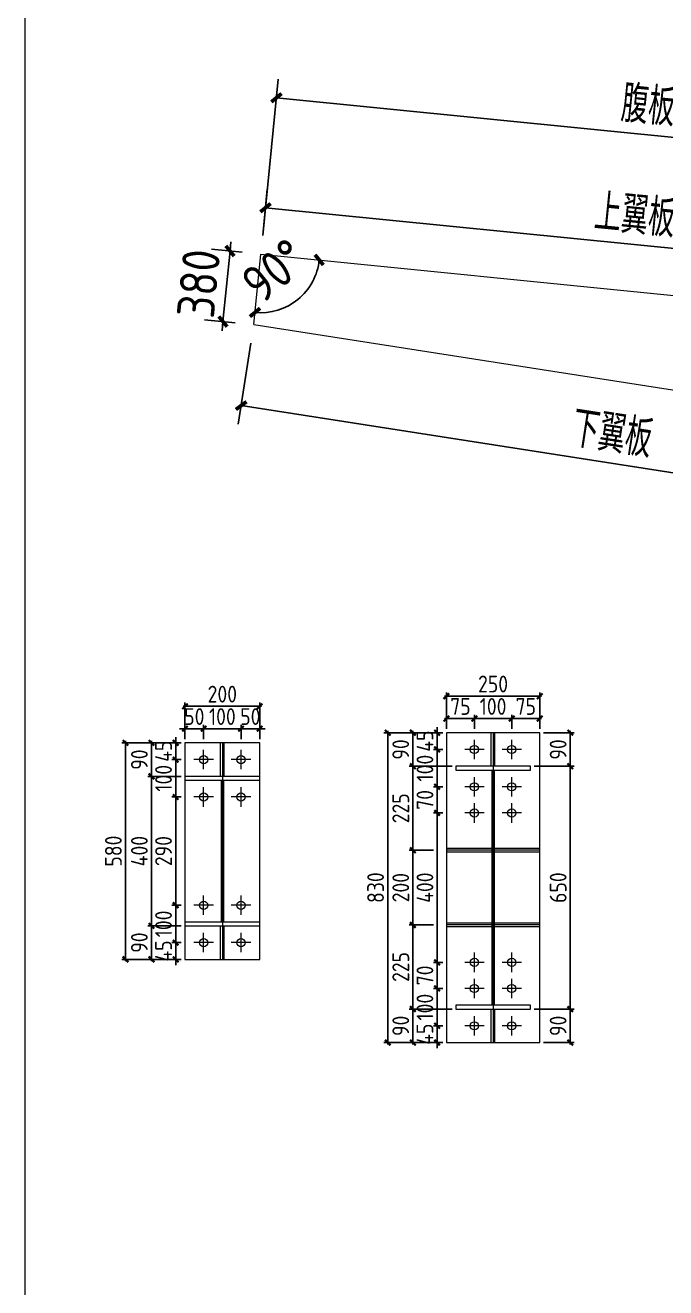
# Model space of a CAD drawing. Extents: x 485428 to 797698, y 56414 to 211814.
# Drawn here: x 704038 to 707468, y 144963 to 151724 of the extents above; entities that cross this region are included whole.
import ezdxf

# ---------------------------------------------------------------- set-up
doc = ezdxf.new("R2010")
doc.units = 0
doc.header["$LTSCALE"] = 1000
doc.header["$MEASUREMENT"] = 0
doc.styles.get("Standard").update_dxf_attribs({"font": 'gbenor.shx', "bigfont": 'gbcbig.shx'})
doc.dimstyles.get("Standard").update_dxf_attribs({"dimscale": 100, "dimtxt": 2, "dimasz": 0.4, "dimexe": 0.5, "dimexo": 1, "dimgap": 0.5, "dimtad": 1, "dimdec": 0, "dimzin": 0, "dimdsep": 46, "dimtxsty": 'Standard', "dimblk": 'ARCHTICK', "dimcen": 0.09, "dimadec": 0, "dimazin": 0, "dimtfac": 1, "dimtdec": 0, "dimtix": 1, "dimtmove": 2, "dimatfit": 3, "dimfxl": 1, "dimtolj": 1, "dimtzin": 0, "dimarcsym": 0})

# ---------------------------------------------------------------- blocks, each defined once
blk = doc.blocks.new('_ArchTick')
at = {"color": 0, "linetype": 'ByBlock', "const_width": 0.4}
blk.add_lwpolyline([(-0.5, -0.5), (0.5, 0.5)], dxfattribs=at)
blk = doc.blocks.new('*D1255')
at = {"color": 0, "lineweight": -2}
blk.add_arc((709849.6, 150043.9), 531.1, 174.28941, 264.28941, dxfattribs=at)
at = {"layer": 'Defpoints', "color": 0}
for p in [(705299.8, 150498.9), (709787, 150050.2), (709849.6, 150043.9), (709365.5, 149825.4), (709787, 149417.1)]:
    blk.add_point(p, dxfattribs=at)
at = {"color": 0, "lineweight": -2, "xscale": 50, "yscale": 50, "zscale": 50}
for p, rotation in [((709321.1, 150096.8), 84.28940686250212), ((709796.8, 149515.4), 354.2894068624996)]:
    blk.add_blockref('_ArchTick', p, dxfattribs=dict(at, rotation=rotation))
at = {"color": 0, "lineweight": 15, "insert": (709593.4, 149834.2), "char_height": 200, "attachment_point": 5, "rotation": 309.28941}
blk.add_mtext('\\A1;90°', dxfattribs=at)
blk = doc.blocks.new('*D1256')
at = {"color": 3, "lineweight": -2}
for p, q in [((705200.3, 150508.8), (705035.2, 150525.3)), ((705096.9, 150137.3), (705134.7, 150515.4)), ((705134.7, 150515.4), (705139.7, 150565.2)), ((705162.5, 150130.7), (704997.4, 150147.2)), ((705096.9, 150137.3), (705092, 150087.5))]:
    blk.add_line(p, q, dxfattribs=at)
at = {"layer": 'Defpoints', "color": 0}
for p in [(705134.7, 150515.4), (705299.8, 150498.9), (705262, 150120.8)]:
    blk.add_point(p, dxfattribs=at)
at = {"color": 3, "lineweight": -2, "xscale": 50, "yscale": 50, "zscale": 50}
for p, rotation in [((705134.7, 150515.4), 264.2894068624873), ((705096.9, 150137.3), 84.2894068624873)]:
    blk.add_blockref('_ArchTick', p, dxfattribs=dict(at, rotation=rotation))
at = {"color": 0, "lineweight": 15, "insert": (704966.6, 150341.3), "char_height": 200, "attachment_point": 5, "rotation": 84.28941}
blk.add_mtext('\\A1;380', dxfattribs=at)
blk = doc.blocks.new('*D1257')
at = {"color": 3, "lineweight": -2}
for p, q in [((705309.7, 150598.4), (705334.5, 150846.3)), ((705324.6, 150746.8), (709811.7, 150298.1)), ((709796.9, 150149.7), (709821.7, 150397.6))]:
    blk.add_line(p, q, dxfattribs=at)
at = {"layer": 'Defpoints', "color": 0}
for p in [(705299.8, 150498.9), (709811.7, 150298.1), (709787, 150050.2)]:
    blk.add_point(p, dxfattribs=at)
at = {"color": 3, "lineweight": -2, "xscale": 50, "yscale": 50, "zscale": 50}
for p, rotation in [((705324.6, 150746.8), 174.2894068625015), ((709811.7, 150298.1), 354.2894068625014)]:
    blk.add_blockref('_ArchTick', p, dxfattribs=dict(at, rotation=rotation))
at = {"color": 0, "lineweight": 15, "insert": (707583.7, 150678.3), "char_height": 200, "attachment_point": 5, "rotation": 354.28941}
blk.add_mtext('\\A1;上翼板 4510', dxfattribs=at)
blk = doc.blocks.new('*D1259')
at = {"color": 3, "lineweight": -2}
for p, q in [((705309.7, 150598.4), (705393.4, 151435.5)), ((705383.5, 151336), (709933.3, 150881)), ((709859.6, 150143.4), (709943.3, 150980.5))]:
    blk.add_line(p, q, dxfattribs=at)
at = {"layer": 'Defpoints', "color": 0}
for p in [(709933.3, 150881), (705299.8, 150498.9), (709849.6, 150043.9)]:
    blk.add_point(p, dxfattribs=at)
at = {"color": 3, "lineweight": -2, "xscale": 50, "yscale": 50, "zscale": 50}
for p, rotation in [((705383.5, 151336), 174.289406862498), ((709933.3, 150881), 354.289406862498)]:
    blk.add_blockref('_ArchTick', p, dxfattribs=dict(at, rotation=rotation))
at = {"color": 0, "lineweight": 15, "insert": (707674, 151264.4), "char_height": 200, "attachment_point": 5, "rotation": 354.28941}
blk.add_mtext('\\A1;腹板 4573', dxfattribs=at)
blk = doc.blocks.new('*D1260')
at = {"color": 3, "lineweight": -2}
for p, q in [((705246.6, 150022), (705179.2, 149588.6)), ((709719.6, 148983.8), (705194.6, 149687.5)), ((709771.6, 149318.3), (709704.2, 148885))]:
    blk.add_line(p, q, dxfattribs=at)
at = {"layer": 'Defpoints', "color": 0}
for p in [(705262, 150120.8), (705194.6, 149687.5), (709787, 149417.1)]:
    blk.add_point(p, dxfattribs=at)
at = {"color": 3, "lineweight": -2, "xscale": 50, "yscale": 50, "zscale": 50}
for p, rotation in [((705194.6, 149687.5), 171.1606204450694), ((709719.6, 148983.8), 351.1606204450694)]:
    blk.add_blockref('_ArchTick', p, dxfattribs=dict(at, rotation=rotation))
at = {"color": 0, "lineweight": 15, "insert": (707481.1, 149490.4), "char_height": 200, "attachment_point": 5, "rotation": 351.16062}
blk.add_mtext('\\A1;下翼板 4579', dxfattribs=at)
blk = doc.blocks.new('*D1267')
at = {"color": 3, "lineweight": -2}
for p, q in [((704893.6, 147956.9), (704863.6, 147956.9)), ((704893.6, 147901.4), (704893.6, 147976.9)), ((704893.6, 147956.9), (704993.6, 147956.9)), ((704993.6, 147901.4), (704993.6, 147976.9)), ((704993.6, 147956.9), (705023.6, 147956.9))]:
    blk.add_line(p, q, dxfattribs=at)
at = {"layer": 'Defpoints', "color": 0}
for p in [(704993.6, 147956.9), (704893.6, 147881.4), (704993.6, 147881.4)]:
    blk.add_point(p, dxfattribs=at)
at = {"color": 3, "lineweight": -2, "xscale": 30, "yscale": 30, "zscale": 30}
blk.add_blockref('_ArchTick', (704893.6, 147956.9), dxfattribs=at)
at = {"color": 3, "lineweight": -2, "xscale": 30, "yscale": 30, "zscale": 30, "rotation": 180}
blk.add_blockref('_ArchTick', (704993.6, 147956.9), dxfattribs=at)
at = {"color": 0, "lineweight": 15, "insert": (704943.6, 148021.9), "char_height": 90, "attachment_point": 5}
blk.add_mtext('\\A1;50', dxfattribs=at)
blk = doc.blocks.new('*D1262')
at = {"color": 3, "lineweight": -2}
for p, q in [((704983.6, 147956.9), (705203.6, 147956.9)), ((704993.6, 147901.4), (704993.6, 147976.9)), ((705193.6, 147901.4), (705193.6, 147976.9))]:
    blk.add_line(p, q, dxfattribs=at)
at = {"layer": 'Defpoints', "color": 0}
for p in [(705193.6, 147956.9), (704993.6, 147881.4), (705193.6, 147881.4)]:
    blk.add_point(p, dxfattribs=at)
at = {"color": 3, "lineweight": -2, "xscale": 30, "yscale": 30, "zscale": 30, "rotation": 180}
blk.add_blockref('_ArchTick', (704993.6, 147956.9), dxfattribs=at)
at = {"color": 3, "lineweight": -2, "xscale": 30, "yscale": 30, "zscale": 30}
blk.add_blockref('_ArchTick', (705193.6, 147956.9), dxfattribs=at)
at = {"color": 0, "lineweight": 15, "insert": (705093.6, 148021.9), "char_height": 90, "attachment_point": 5}
blk.add_mtext('\\A1;100', dxfattribs=at)
blk = doc.blocks.new('*D1268')
at = {"color": 3, "lineweight": -2}
for p, q in [((705193.6, 147956.9), (705163.6, 147956.9)), ((705193.6, 147901.4), (705193.6, 147976.9)), ((705193.6, 147956.9), (705293.6, 147956.9)), ((705293.6, 147901.4), (705293.6, 147976.9)), ((705293.6, 147956.9), (705323.6, 147956.9))]:
    blk.add_line(p, q, dxfattribs=at)
at = {"layer": 'Defpoints', "color": 0}
for p in [(705293.6, 147956.9), (705193.6, 147881.4), (705293.6, 147881.4)]:
    blk.add_point(p, dxfattribs=at)
at = {"color": 3, "lineweight": -2, "xscale": 30, "yscale": 30, "zscale": 30}
blk.add_blockref('_ArchTick', (705193.6, 147956.9), dxfattribs=at)
at = {"color": 3, "lineweight": -2, "xscale": 30, "yscale": 30, "zscale": 30, "rotation": 180}
blk.add_blockref('_ArchTick', (705293.6, 147956.9), dxfattribs=at)
at = {"color": 0, "lineweight": 15, "insert": (705243.6, 148021.9), "char_height": 90, "attachment_point": 5}
blk.add_mtext('\\A1;50', dxfattribs=at)
blk = doc.blocks.new('*D1263')
at = {"color": 3, "lineweight": -2}
for p, q in [((704873.6, 147881.4), (704823.7, 147881.4)), ((704843.7, 147881.4), (704843.7, 147911.4)), ((704843.7, 147881.4), (704843.7, 147791.4)), ((704873.6, 147791.4), (704823.7, 147791.4)), ((704843.7, 147791.4), (704843.7, 147761.4))]:
    blk.add_line(p, q, dxfattribs=at)
at = {"layer": 'Defpoints', "color": 0}
for p in [(704893.6, 147881.4), (704843.7, 147791.4), (704893.6, 147791.4)]:
    blk.add_point(p, dxfattribs=at)
at = {"color": 3, "lineweight": -2, "xscale": 30, "yscale": 30, "zscale": 30}
for p, rotation in [((704843.7, 147881.4), 270), ((704843.7, 147791.4), 90)]:
    blk.add_blockref('_ArchTick', p, dxfattribs=dict(at, rotation=rotation))
at = {"color": 0, "lineweight": 15, "insert": (704778.7, 147836.4), "char_height": 90, "attachment_point": 5, "rotation": 90}
blk.add_mtext('\\A1;45', dxfattribs=at)
blk = doc.blocks.new('*D1264')
at = {"color": 3, "lineweight": -2}
for p, q in [((704873.6, 147791.4), (704823.7, 147791.4)), ((704843.7, 147801.4), (704843.7, 147581.4)), ((704873.6, 147591.4), (704823.7, 147591.4))]:
    blk.add_line(p, q, dxfattribs=at)
at = {"layer": 'Defpoints', "color": 0}
for p in [(704893.6, 147791.4), (704843.7, 147591.4), (704893.6, 147591.4)]:
    blk.add_point(p, dxfattribs=at)
at = {"color": 3, "lineweight": -2, "xscale": 30, "yscale": 30, "zscale": 30}
for p, rotation in [((704843.7, 147791.4), 90), ((704843.7, 147591.4), 270)]:
    blk.add_blockref('_ArchTick', p, dxfattribs=dict(at, rotation=rotation))
at = {"color": 0, "lineweight": 15, "insert": (704778.7, 147691.4), "char_height": 90, "attachment_point": 5, "rotation": 90}
blk.add_mtext('\\A1;100', dxfattribs=at)
blk = doc.blocks.new('*D1265')
at = {"color": 3, "lineweight": -2}
for p, q in [((704843.7, 147601.4), (704843.7, 147001.4)), ((704873.6, 147591.4), (704823.7, 147591.4)), ((704873.6, 147011.4), (704823.7, 147011.4))]:
    blk.add_line(p, q, dxfattribs=at)
at = {"layer": 'Defpoints', "color": 0}
for p in [(704893.6, 147591.4), (704843.7, 147011.4), (704893.6, 147011.4)]:
    blk.add_point(p, dxfattribs=at)
at = {"color": 3, "lineweight": -2, "xscale": 30, "yscale": 30, "zscale": 30}
for p, rotation in [((704843.7, 147591.4), 90), ((704843.7, 147011.4), 270)]:
    blk.add_blockref('_ArchTick', p, dxfattribs=dict(at, rotation=rotation))
at = {"color": 0, "lineweight": 15, "insert": (704778.7, 147301.4), "char_height": 90, "attachment_point": 5, "rotation": 90}
blk.add_mtext('\\A1;290', dxfattribs=at)
blk = doc.blocks.new('*D1266')
at = {"color": 3, "lineweight": -2}
for p, q in [((704873.6, 147011.4), (704823.7, 147011.4)), ((704843.7, 147021.4), (704843.7, 146801.4)), ((704873.6, 146811.4), (704823.7, 146811.4))]:
    blk.add_line(p, q, dxfattribs=at)
at = {"layer": 'Defpoints', "color": 0}
for p in [(704893.6, 147011.4), (704843.7, 146811.4), (704893.6, 146811.4)]:
    blk.add_point(p, dxfattribs=at)
at = {"color": 3, "lineweight": -2, "xscale": 30, "yscale": 30, "zscale": 30}
for p, rotation in [((704843.7, 147011.4), 90), ((704843.7, 146811.4), 270)]:
    blk.add_blockref('_ArchTick', p, dxfattribs=dict(at, rotation=rotation))
at = {"color": 0, "lineweight": 15, "insert": (704778.7, 146911.4), "char_height": 90, "attachment_point": 5, "rotation": 90}
blk.add_mtext('\\A1;100', dxfattribs=at)
blk = doc.blocks.new('*D1269')
at = {"color": 3, "lineweight": -2}
for p, q in [((704873.6, 146811.4), (704823.7, 146811.4)), ((704843.7, 146811.4), (704843.7, 146841.4)), ((704843.7, 146811.4), (704843.7, 146721.4)), ((704873.6, 146721.4), (704823.7, 146721.4)), ((704843.7, 146721.4), (704843.7, 146691.4))]:
    blk.add_line(p, q, dxfattribs=at)
at = {"layer": 'Defpoints', "color": 0}
for p in [(704893.6, 146811.4), (704843.7, 146721.4), (704893.6, 146721.4)]:
    blk.add_point(p, dxfattribs=at)
at = {"color": 3, "lineweight": -2, "xscale": 30, "yscale": 30, "zscale": 30}
for p, rotation in [((704843.7, 146811.4), 270), ((704843.7, 146721.4), 90)]:
    blk.add_blockref('_ArchTick', p, dxfattribs=dict(at, rotation=rotation))
at = {"color": 0, "lineweight": 15, "insert": (704778.7, 146766.4), "char_height": 90, "attachment_point": 5, "rotation": 90}
blk.add_mtext('\\A1;45', dxfattribs=at)
blk = doc.blocks.new('*D1270')
at = {"color": 3, "lineweight": -2}
for p, q in [((704873.6, 147881.4), (704694.3, 147881.4)), ((704714.3, 147891.4), (704714.3, 147691.4)), ((704873.6, 147701.4), (704694.3, 147701.4))]:
    blk.add_line(p, q, dxfattribs=at)
at = {"layer": 'Defpoints', "color": 0}
for p in [(704893.6, 147881.4), (704714.3, 147701.4), (704893.6, 147701.4)]:
    blk.add_point(p, dxfattribs=at)
at = {"color": 3, "lineweight": -2, "xscale": 30, "yscale": 30, "zscale": 30}
for p, rotation in [((704714.3, 147881.4), 90), ((704714.3, 147701.4), 270)]:
    blk.add_blockref('_ArchTick', p, dxfattribs=dict(at, rotation=rotation))
at = {"color": 0, "lineweight": 15, "insert": (704649.3, 147791.4), "char_height": 90, "attachment_point": 5, "rotation": 90}
blk.add_mtext('\\A1;90', dxfattribs=at)
blk = doc.blocks.new('*D1271')
at = {"color": 3, "lineweight": -2}
for p, q in [((704873.6, 147701.4), (704694.3, 147701.4)), ((704714.3, 147711.4), (704714.3, 146891.4)), ((704873.6, 146901.4), (704694.3, 146901.4))]:
    blk.add_line(p, q, dxfattribs=at)
at = {"layer": 'Defpoints', "color": 0}
for p in [(704893.6, 147701.4), (704714.3, 146901.4), (704893.6, 146901.4)]:
    blk.add_point(p, dxfattribs=at)
at = {"color": 3, "lineweight": -2, "xscale": 30, "yscale": 30, "zscale": 30}
for p, rotation in [((704714.3, 147701.4), 90), ((704714.3, 146901.4), 270)]:
    blk.add_blockref('_ArchTick', p, dxfattribs=dict(at, rotation=rotation))
at = {"color": 0, "lineweight": 15, "insert": (704649.3, 147301.4), "char_height": 90, "attachment_point": 5, "rotation": 90}
blk.add_mtext('\\A1;400', dxfattribs=at)
blk = doc.blocks.new('*D1272')
at = {"color": 3, "lineweight": -2}
for p, q in [((704873.6, 146901.4), (704694.3, 146901.4)), ((704714.3, 146911.4), (704714.3, 146711.4)), ((704873.6, 146721.4), (704694.3, 146721.4))]:
    blk.add_line(p, q, dxfattribs=at)
at = {"layer": 'Defpoints', "color": 0}
for p in [(704893.6, 146901.4), (704714.3, 146721.4), (704893.6, 146721.4)]:
    blk.add_point(p, dxfattribs=at)
at = {"color": 3, "lineweight": -2, "xscale": 30, "yscale": 30, "zscale": 30}
for p, rotation in [((704714.3, 146901.4), 90), ((704714.3, 146721.4), 270)]:
    blk.add_blockref('_ArchTick', p, dxfattribs=dict(at, rotation=rotation))
at = {"color": 0, "lineweight": 15, "insert": (704649.3, 146811.4), "char_height": 90, "attachment_point": 5, "rotation": 90}
blk.add_mtext('\\A1;90', dxfattribs=at)
blk = doc.blocks.new('*D1273')
at = {"color": 3, "lineweight": -2}
for p, q in [((704873.6, 147881.4), (704555.1, 147881.4)), ((704575.1, 147891.4), (704575.1, 146711.4)), ((704873.6, 146721.4), (704555.1, 146721.4))]:
    blk.add_line(p, q, dxfattribs=at)
at = {"layer": 'Defpoints', "color": 0}
for p in [(704893.6, 147881.4), (704575.1, 146721.4), (704893.6, 146721.4)]:
    blk.add_point(p, dxfattribs=at)
at = {"color": 3, "lineweight": -2, "xscale": 30, "yscale": 30, "zscale": 30}
for p, rotation in [((704575.1, 147881.4), 90), ((704575.1, 146721.4), 270)]:
    blk.add_blockref('_ArchTick', p, dxfattribs=dict(at, rotation=rotation))
at = {"color": 0, "lineweight": 15, "insert": (704510.1, 147301.4), "char_height": 90, "attachment_point": 5, "rotation": 90}
blk.add_mtext('\\A1;580', dxfattribs=at)
blk = doc.blocks.new('*D1274')
at = {"color": 3, "lineweight": -2}
for p, q in [((705303.6, 148077), (704883.6, 148077)), ((704893.6, 147901.4), (704893.6, 148097)), ((705293.6, 147901.4), (705293.6, 148097))]:
    blk.add_line(p, q, dxfattribs=at)
at = {"layer": 'Defpoints', "color": 0}
for p in [(704893.6, 148077), (704893.6, 147881.4), (705293.6, 147881.4)]:
    blk.add_point(p, dxfattribs=at)
at = {"color": 3, "lineweight": -2, "xscale": 30, "yscale": 30, "zscale": 30, "rotation": 180}
blk.add_blockref('_ArchTick', (704893.6, 148077), dxfattribs=at)
at = {"color": 3, "lineweight": -2, "xscale": 30, "yscale": 30, "zscale": 30}
blk.add_blockref('_ArchTick', (705293.6, 148077), dxfattribs=at)
at = {"color": 0, "lineweight": 15, "insert": (705093.6, 148142), "char_height": 90, "attachment_point": 5}
blk.add_mtext('\\A1;200', dxfattribs=at)
blk = doc.blocks.new('*D1289')
at = {"color": 3, "lineweight": -2}
for p, q in [((706283.6, 148011.2), (706453.6, 148011.2)), ((706293.6, 147955.7), (706293.6, 148031.2)), ((706443.6, 147955.7), (706443.6, 148031.2))]:
    blk.add_line(p, q, dxfattribs=at)
at = {"layer": 'Defpoints', "color": 0}
for p in [(706443.6, 148011.2), (706293.6, 147935.7), (706443.6, 147935.7)]:
    blk.add_point(p, dxfattribs=at)
at = {"color": 3, "lineweight": -2, "xscale": 30, "yscale": 30, "zscale": 30, "rotation": 180}
blk.add_blockref('_ArchTick', (706293.6, 148011.2), dxfattribs=at)
at = {"color": 3, "lineweight": -2, "xscale": 30, "yscale": 30, "zscale": 30}
blk.add_blockref('_ArchTick', (706443.6, 148011.2), dxfattribs=at)
at = {"color": 0, "lineweight": 15, "insert": (706368.6, 148076.2), "char_height": 90, "attachment_point": 5}
blk.add_mtext('\\A1;75', dxfattribs=at)
blk = doc.blocks.new('*D1276')
at = {"color": 3, "lineweight": -2}
for p, q in [((706433.6, 148011.2), (706653.6, 148011.2)), ((706443.6, 147955.7), (706443.6, 148031.2)), ((706643.6, 147955.7), (706643.6, 148031.2))]:
    blk.add_line(p, q, dxfattribs=at)
at = {"layer": 'Defpoints', "color": 0}
for p in [(706643.6, 148011.2), (706443.6, 147935.7), (706643.6, 147935.7)]:
    blk.add_point(p, dxfattribs=at)
at = {"color": 3, "lineweight": -2, "xscale": 30, "yscale": 30, "zscale": 30, "rotation": 180}
blk.add_blockref('_ArchTick', (706443.6, 148011.2), dxfattribs=at)
at = {"color": 3, "lineweight": -2, "xscale": 30, "yscale": 30, "zscale": 30}
blk.add_blockref('_ArchTick', (706643.6, 148011.2), dxfattribs=at)
at = {"color": 0, "lineweight": 15, "insert": (706543.6, 148076.2), "char_height": 90, "attachment_point": 5}
blk.add_mtext('\\A1;100', dxfattribs=at)
blk = doc.blocks.new('*D1290')
at = {"color": 3, "lineweight": -2}
for p, q in [((706633.6, 148011.2), (706803.6, 148011.2)), ((706643.6, 147955.7), (706643.6, 148031.2)), ((706793.6, 147955.7), (706793.6, 148031.2))]:
    blk.add_line(p, q, dxfattribs=at)
at = {"layer": 'Defpoints', "color": 0}
for p in [(706793.6, 148011.2), (706643.6, 147935.7), (706793.6, 147935.7)]:
    blk.add_point(p, dxfattribs=at)
at = {"color": 3, "lineweight": -2, "xscale": 30, "yscale": 30, "zscale": 30, "rotation": 180}
blk.add_blockref('_ArchTick', (706643.6, 148011.2), dxfattribs=at)
at = {"color": 3, "lineweight": -2, "xscale": 30, "yscale": 30, "zscale": 30}
blk.add_blockref('_ArchTick', (706793.6, 148011.2), dxfattribs=at)
at = {"color": 0, "lineweight": 15, "insert": (706718.6, 148076.2), "char_height": 90, "attachment_point": 5}
blk.add_mtext('\\A1;75', dxfattribs=at)
blk = doc.blocks.new('*D1277')
at = {"color": 3, "lineweight": -2}
for p, q in [((706243.7, 147935.7), (706243.7, 147965.7)), ((706273.6, 147935.7), (706223.7, 147935.7)), ((706243.7, 147935.7), (706243.7, 147845.7)), ((706273.6, 147845.7), (706223.7, 147845.7)), ((706243.7, 147845.7), (706243.7, 147815.7))]:
    blk.add_line(p, q, dxfattribs=at)
at = {"layer": 'Defpoints', "color": 0}
for p in [(706293.6, 147935.7), (706243.7, 147845.7), (706293.6, 147845.7)]:
    blk.add_point(p, dxfattribs=at)
at = {"color": 3, "lineweight": -2, "xscale": 30, "yscale": 30, "zscale": 30}
for p, rotation in [((706243.7, 147935.7), 270), ((706243.7, 147845.7), 90)]:
    blk.add_blockref('_ArchTick', p, dxfattribs=dict(at, rotation=rotation))
at = {"color": 0, "lineweight": 15, "insert": (706178.7, 147890.7), "char_height": 90, "attachment_point": 5, "rotation": 90}
blk.add_mtext('\\A1;45', dxfattribs=at)
blk = doc.blocks.new('*D1278')
at = {"color": 3, "lineweight": -2}
for p, q in [((706273.6, 147845.7), (706223.7, 147845.7)), ((706243.7, 147855.7), (706243.7, 147635.7)), ((706273.6, 147645.7), (706223.7, 147645.7))]:
    blk.add_line(p, q, dxfattribs=at)
at = {"layer": 'Defpoints', "color": 0}
for p in [(706293.6, 147845.7), (706243.7, 147645.7), (706293.6, 147645.7)]:
    blk.add_point(p, dxfattribs=at)
at = {"color": 3, "lineweight": -2, "xscale": 30, "yscale": 30, "zscale": 30}
for p, rotation in [((706243.7, 147845.7), 90), ((706243.7, 147645.7), 270)]:
    blk.add_blockref('_ArchTick', p, dxfattribs=dict(at, rotation=rotation))
at = {"color": 0, "lineweight": 15, "insert": (706178.7, 147745.7), "char_height": 90, "attachment_point": 5, "rotation": 90}
blk.add_mtext('\\A1;100', dxfattribs=at)
blk = doc.blocks.new('*D1279')
at = {"color": 3, "lineweight": -2}
for p, q in [((706273.6, 147645.7), (706223.7, 147645.7)), ((706243.7, 147655.7), (706243.7, 147495.7)), ((706273.6, 147505.7), (706223.7, 147505.7))]:
    blk.add_line(p, q, dxfattribs=at)
at = {"layer": 'Defpoints', "color": 0}
for p in [(706293.6, 147645.7), (706243.7, 147505.7), (706293.6, 147505.7)]:
    blk.add_point(p, dxfattribs=at)
at = {"color": 3, "lineweight": -2, "xscale": 30, "yscale": 30, "zscale": 30}
for p, rotation in [((706243.7, 147645.7), 90), ((706243.7, 147505.7), 270)]:
    blk.add_blockref('_ArchTick', p, dxfattribs=dict(at, rotation=rotation))
at = {"color": 0, "lineweight": 15, "insert": (706178.7, 147575.7), "char_height": 90, "attachment_point": 5, "rotation": 90}
blk.add_mtext('\\A1;70', dxfattribs=at)
blk = doc.blocks.new('*D1280')
at = {"color": 3, "lineweight": -2}
for p, q in [((706273.6, 147505.7), (706223.7, 147505.7)), ((706243.7, 147515.7), (706243.7, 146695.7)), ((706273.6, 146705.7), (706223.7, 146705.7))]:
    blk.add_line(p, q, dxfattribs=at)
at = {"layer": 'Defpoints', "color": 0}
for p in [(706293.6, 147505.7), (706243.7, 146705.7), (706293.6, 146705.7)]:
    blk.add_point(p, dxfattribs=at)
at = {"color": 3, "lineweight": -2, "xscale": 30, "yscale": 30, "zscale": 30}
for p, rotation in [((706243.7, 147505.7), 90), ((706243.7, 146705.7), 270)]:
    blk.add_blockref('_ArchTick', p, dxfattribs=dict(at, rotation=rotation))
at = {"color": 0, "lineweight": 15, "insert": (706178.7, 147105.7), "char_height": 90, "attachment_point": 5, "rotation": 90}
blk.add_mtext('\\A1;400', dxfattribs=at)
blk = doc.blocks.new('*D1281')
at = {"color": 3, "lineweight": -2}
for p, q in [((706273.6, 146705.7), (706223.7, 146705.7)), ((706243.7, 146715.7), (706243.7, 146555.7)), ((706273.6, 146565.7), (706223.7, 146565.7))]:
    blk.add_line(p, q, dxfattribs=at)
at = {"layer": 'Defpoints', "color": 0}
for p in [(706293.6, 146705.7), (706243.7, 146565.7), (706293.6, 146565.7)]:
    blk.add_point(p, dxfattribs=at)
at = {"color": 3, "lineweight": -2, "xscale": 30, "yscale": 30, "zscale": 30}
for p, rotation in [((706243.7, 146705.7), 90), ((706243.7, 146565.7), 270)]:
    blk.add_blockref('_ArchTick', p, dxfattribs=dict(at, rotation=rotation))
at = {"color": 0, "lineweight": 15, "insert": (706178.7, 146635.7), "char_height": 90, "attachment_point": 5, "rotation": 90}
blk.add_mtext('\\A1;70', dxfattribs=at)
blk = doc.blocks.new('*D1282')
at = {"color": 3, "lineweight": -2}
for p, q in [((706273.6, 146565.7), (706223.7, 146565.7)), ((706243.7, 146575.7), (706243.7, 146355.7)), ((706273.6, 146365.7), (706223.7, 146365.7))]:
    blk.add_line(p, q, dxfattribs=at)
at = {"layer": 'Defpoints', "color": 0}
for p in [(706293.6, 146565.7), (706243.7, 146365.7), (706293.6, 146365.7)]:
    blk.add_point(p, dxfattribs=at)
at = {"color": 3, "lineweight": -2, "xscale": 30, "yscale": 30, "zscale": 30}
for p, rotation in [((706243.7, 146565.7), 90), ((706243.7, 146365.7), 270)]:
    blk.add_blockref('_ArchTick', p, dxfattribs=dict(at, rotation=rotation))
at = {"color": 0, "lineweight": 15, "insert": (706178.7, 146465.7), "char_height": 90, "attachment_point": 5, "rotation": 90}
blk.add_mtext('\\A1;100', dxfattribs=at)
blk = doc.blocks.new('*D1291')
at = {"color": 3, "lineweight": -2}
for p, q in [((706243.7, 146365.7), (706243.7, 146395.7)), ((706273.6, 146365.7), (706223.7, 146365.7)), ((706243.7, 146365.7), (706243.7, 146275.7)), ((706273.6, 146275.7), (706223.7, 146275.7)), ((706243.7, 146275.7), (706243.7, 146245.7))]:
    blk.add_line(p, q, dxfattribs=at)
at = {"layer": 'Defpoints', "color": 0}
for p in [(706293.6, 146365.7), (706243.7, 146275.7), (706293.6, 146275.7)]:
    blk.add_point(p, dxfattribs=at)
at = {"color": 3, "lineweight": -2, "xscale": 30, "yscale": 30, "zscale": 30}
for p, rotation in [((706243.7, 146365.7), 270), ((706243.7, 146275.7), 90)]:
    blk.add_blockref('_ArchTick', p, dxfattribs=dict(at, rotation=rotation))
at = {"color": 0, "lineweight": 15, "insert": (706178.7, 146320.7), "char_height": 90, "attachment_point": 5, "rotation": 90}
blk.add_mtext('\\A1;45', dxfattribs=at)
blk = doc.blocks.new('*D1283')
at = {"color": 3, "lineweight": -2}
for p, q in [((706114.2, 147945.7), (706114.2, 147745.7)), ((706273.6, 147935.7), (706094.2, 147935.7)), ((706323.6, 147755.7), (706094.2, 147755.7))]:
    blk.add_line(p, q, dxfattribs=at)
at = {"layer": 'Defpoints', "color": 0}
for p in [(706293.6, 147935.7), (706114.2, 147755.7), (706343.6, 147755.7)]:
    blk.add_point(p, dxfattribs=at)
at = {"color": 3, "lineweight": -2, "xscale": 30, "yscale": 30, "zscale": 30}
for p, rotation in [((706114.2, 147935.7), 90), ((706114.2, 147755.7), 270)]:
    blk.add_blockref('_ArchTick', p, dxfattribs=dict(at, rotation=rotation))
at = {"color": 0, "lineweight": 15, "insert": (706049.2, 147845.7), "char_height": 90, "attachment_point": 5, "rotation": 90}
blk.add_mtext('\\A1;90', dxfattribs=at)
blk = doc.blocks.new('*D1284')
at = {"color": 3, "lineweight": -2}
for p, q in [((706323.6, 147755.7), (706094.2, 147755.7)), ((706114.2, 147765.7), (706114.2, 147295.7)), ((706223.7, 147305.7), (706094.2, 147305.7))]:
    blk.add_line(p, q, dxfattribs=at)
at = {"layer": 'Defpoints', "color": 0}
for p in [(706343.6, 147755.7), (706114.2, 147305.7), (706243.7, 147305.7)]:
    blk.add_point(p, dxfattribs=at)
at = {"color": 3, "lineweight": -2, "xscale": 30, "yscale": 30, "zscale": 30}
for p, rotation in [((706114.2, 147755.7), 90), ((706114.2, 147305.7), 270)]:
    blk.add_blockref('_ArchTick', p, dxfattribs=dict(at, rotation=rotation))
at = {"color": 0, "lineweight": 15, "insert": (706049.2, 147530.7), "char_height": 90, "attachment_point": 5, "rotation": 90}
blk.add_mtext('\\A1;225', dxfattribs=at)
blk = doc.blocks.new('*D1275')
at = {"color": 3, "lineweight": -2}
for p, q in [((706223.7, 147305.7), (706094.2, 147305.7)), ((706114.2, 147315.7), (706114.2, 146895.7)), ((706223.7, 146905.7), (706094.2, 146905.7))]:
    blk.add_line(p, q, dxfattribs=at)
at = {"layer": 'Defpoints', "color": 0}
for p in [(706243.7, 147305.7), (706114.2, 146905.7), (706243.7, 146905.7)]:
    blk.add_point(p, dxfattribs=at)
at = {"color": 3, "lineweight": -2, "xscale": 30, "yscale": 30, "zscale": 30}
for p, rotation in [((706114.2, 147305.7), 90), ((706114.2, 146905.7), 270)]:
    blk.add_blockref('_ArchTick', p, dxfattribs=dict(at, rotation=rotation))
at = {"color": 0, "lineweight": 15, "insert": (706049.2, 147105.7), "char_height": 90, "attachment_point": 5, "rotation": 90}
blk.add_mtext('\\A1;200', dxfattribs=at)
blk = doc.blocks.new('*D1285')
at = {"color": 3, "lineweight": -2}
for p, q in [((706223.7, 146905.7), (706094.2, 146905.7)), ((706114.2, 146915.7), (706114.2, 146445.7)), ((706323.6, 146455.7), (706094.2, 146455.7))]:
    blk.add_line(p, q, dxfattribs=at)
at = {"layer": 'Defpoints', "color": 0}
for p in [(706243.7, 146905.7), (706114.2, 146455.7), (706343.6, 146455.7)]:
    blk.add_point(p, dxfattribs=at)
at = {"color": 3, "lineweight": -2, "xscale": 30, "yscale": 30, "zscale": 30}
for p, rotation in [((706114.2, 146905.7), 90), ((706114.2, 146455.7), 270)]:
    blk.add_blockref('_ArchTick', p, dxfattribs=dict(at, rotation=rotation))
at = {"color": 0, "lineweight": 15, "insert": (706049.2, 146680.7), "char_height": 90, "attachment_point": 5, "rotation": 90}
blk.add_mtext('\\A1;225', dxfattribs=at)
blk = doc.blocks.new('*D1286')
at = {"color": 3, "lineweight": -2}
for p, q in [((706323.6, 146455.7), (706094.2, 146455.7)), ((706114.2, 146465.7), (706114.2, 146265.7)), ((706273.6, 146275.7), (706094.2, 146275.7))]:
    blk.add_line(p, q, dxfattribs=at)
at = {"layer": 'Defpoints', "color": 0}
for p in [(706343.6, 146455.7), (706114.2, 146275.7), (706293.6, 146275.7)]:
    blk.add_point(p, dxfattribs=at)
at = {"color": 3, "lineweight": -2, "xscale": 30, "yscale": 30, "zscale": 30}
for p, rotation in [((706114.2, 146455.7), 90), ((706114.2, 146275.7), 270)]:
    blk.add_blockref('_ArchTick', p, dxfattribs=dict(at, rotation=rotation))
at = {"color": 0, "lineweight": 15, "insert": (706049.2, 146365.7), "char_height": 90, "attachment_point": 5, "rotation": 90}
blk.add_mtext('\\A1;90', dxfattribs=at)
blk = doc.blocks.new('*D1287')
at = {"color": 3, "lineweight": -2}
for p, q in [((705979.4, 147945.7), (705979.4, 146265.7)), ((706273.6, 147935.7), (705959.4, 147935.7)), ((706273.6, 146275.7), (705959.4, 146275.7))]:
    blk.add_line(p, q, dxfattribs=at)
at = {"layer": 'Defpoints', "color": 0}
for p in [(706293.6, 147935.7), (705979.4, 146275.7), (706293.6, 146275.7)]:
    blk.add_point(p, dxfattribs=at)
at = {"color": 3, "lineweight": -2, "xscale": 30, "yscale": 30, "zscale": 30}
for p, rotation in [((705979.4, 147935.7), 90), ((705979.4, 146275.7), 270)]:
    blk.add_blockref('_ArchTick', p, dxfattribs=dict(at, rotation=rotation))
at = {"color": 0, "lineweight": 15, "insert": (705914.4, 147105.7), "char_height": 90, "attachment_point": 5, "rotation": 90}
blk.add_mtext('\\A1;830', dxfattribs=at)
blk = doc.blocks.new('*D1288')
at = {"color": 3, "lineweight": -2}
for p, q in [((706293.6, 147955.7), (706293.6, 148151.2)), ((706793.6, 147955.7), (706793.6, 148151.2)), ((706803.6, 148131.2), (706283.6, 148131.2))]:
    blk.add_line(p, q, dxfattribs=at)
at = {"layer": 'Defpoints', "color": 0}
for p in [(706293.6, 148131.2), (706293.6, 147935.7), (706793.6, 147935.7)]:
    blk.add_point(p, dxfattribs=at)
at = {"color": 3, "lineweight": -2, "xscale": 30, "yscale": 30, "zscale": 30, "rotation": 180}
blk.add_blockref('_ArchTick', (706293.6, 148131.2), dxfattribs=at)
at = {"color": 3, "lineweight": -2, "xscale": 30, "yscale": 30, "zscale": 30}
blk.add_blockref('_ArchTick', (706793.6, 148131.2), dxfattribs=at)
at = {"color": 0, "lineweight": 15, "insert": (706543.6, 148196.2), "char_height": 90, "attachment_point": 5}
blk.add_mtext('\\A1;250', dxfattribs=at)
blk = doc.blocks.new('*D3265')
at = {"color": 0, "lineweight": -2}
blk.add_arc((705299.8, 150498.9), 314.2, 264.28941, 354.28941, dxfattribs=at)
at = {"layer": 'Defpoints', "color": 0}
for p in [(705299.8, 150498.9), (705299.8, 150498.9), (705429, 150212.5), (705262, 150120.8), (709787, 150050.2)]:
    blk.add_point(p, dxfattribs=at)
at = {"color": 0, "lineweight": -2, "xscale": 50, "yscale": 50, "zscale": 50}
for p, rotation in [((705612.4, 150467.6), 84.28940686250081), ((705268.5, 150186.2), 174.2894068625007)]:
    blk.add_blockref('_ArchTick', p, dxfattribs=dict(at, rotation=rotation))
at = {"color": 0, "lineweight": 15, "insert": (705372.1, 150410.5), "char_height": 200, "attachment_point": 5, "rotation": 39.28941}
blk.add_mtext('\\A1;90°', dxfattribs=at)
blk = doc.blocks.new('*D3329')
at = {"color": 3, "lineweight": -2}
for p, q in [((706957, 147945.7), (706957, 147745.7)), ((706813.6, 147935.7), (706977, 147935.7)), ((706763.6, 147755.7), (706977, 147755.7))]:
    blk.add_line(p, q, dxfattribs=at)
at = {"layer": 'Defpoints', "color": 0}
for p in [(706793.6, 147935.7), (706743.6, 147755.7), (706957, 147755.7)]:
    blk.add_point(p, dxfattribs=at)
at = {"color": 3, "lineweight": -2, "xscale": 30, "yscale": 30, "zscale": 30}
for p, rotation in [((706957, 147935.7), 90), ((706957, 147755.7), 270)]:
    blk.add_blockref('_ArchTick', p, dxfattribs=dict(at, rotation=rotation))
at = {"color": 0, "lineweight": 15, "insert": (706892, 147845.7), "char_height": 90, "attachment_point": 5, "rotation": 90}
blk.add_mtext('\\A1;90', dxfattribs=at)
blk = doc.blocks.new('*D3330')
at = {"color": 3, "lineweight": -2}
for p, q in [((706763.6, 147755.7), (706977, 147755.7)), ((706957, 147765.7), (706957, 146445.7)), ((706763.6, 146455.7), (706977, 146455.7))]:
    blk.add_line(p, q, dxfattribs=at)
at = {"layer": 'Defpoints', "color": 0}
for p in [(706743.6, 147755.7), (706743.6, 146455.7), (706957, 146455.7)]:
    blk.add_point(p, dxfattribs=at)
at = {"color": 3, "lineweight": -2, "xscale": 30, "yscale": 30, "zscale": 30}
for p, rotation in [((706957, 147755.7), 90), ((706957, 146455.7), 270)]:
    blk.add_blockref('_ArchTick', p, dxfattribs=dict(at, rotation=rotation))
at = {"color": 0, "lineweight": 15, "insert": (706892, 147105.7), "char_height": 90, "attachment_point": 5, "rotation": 90}
blk.add_mtext('\\A1;650', dxfattribs=at)
blk = doc.blocks.new('*D3331')
at = {"color": 3, "lineweight": -2}
for p, q in [((706763.6, 146455.7), (706977, 146455.7)), ((706957, 146465.7), (706957, 146265.7)), ((706813.6, 146275.7), (706977, 146275.7))]:
    blk.add_line(p, q, dxfattribs=at)
at = {"layer": 'Defpoints', "color": 0}
for p in [(706743.6, 146455.7), (706793.6, 146275.7), (706957, 146275.7)]:
    blk.add_point(p, dxfattribs=at)
at = {"color": 3, "lineweight": -2, "xscale": 30, "yscale": 30, "zscale": 30}
for p, rotation in [((706957, 146455.7), 90), ((706957, 146275.7), 270)]:
    blk.add_blockref('_ArchTick', p, dxfattribs=dict(at, rotation=rotation))
at = {"color": 0, "lineweight": 15, "insert": (706892, 146365.7), "char_height": 90, "attachment_point": 5, "rotation": 90}
blk.add_mtext('\\A1;90', dxfattribs=at)

msp = doc.modelspace()

# ---------------------------------------------------------------- linework, layer by layer
at = {"lineweight": 15}
for p, q in [((705262, 150120.8), (705299.8, 150498.9)), ((705299.8, 150498.9), (709787, 150050.2)), ((705262, 150120.8), (709787, 149417.1)), ((704893.6, 147881.4), (704893.6, 146721.4)), ((705293.6, 147881.4), (704893.6, 147881.4)), ((705293.6, 146721.4), (705293.6, 147881.4)), ((706293.6, 147935.7), (706293.6, 146275.7)), ((706793.6, 147935.7), (706293.6, 147935.7)), ((706443.6, 147793.7), (706443.6, 147897.7)), ((706643.6, 147793.7), (706643.6, 147897.7)), ((706793.6, 146275.7), (706793.6, 147935.7)), ((704993.6, 147739.4), (704993.6, 147843.4)), ((705193.6, 147739.4), (705193.6, 147843.4)), ((706495.6, 147845.7), (706391.6, 147845.7)), ((706695.6, 147845.7), (706591.6, 147845.7)), ((705045.6, 147791.4), (704941.6, 147791.4)), ((705245.6, 147791.4), (705141.6, 147791.4)), ((706443.6, 147593.7), (706443.6, 147697.7)), ((706643.6, 147593.7), (706643.6, 147697.7)), ((704993.6, 147539.4), (704993.6, 147643.4)), ((705193.6, 147539.4), (705193.6, 147643.4)), ((706495.6, 147645.7), (706391.6, 147645.7)), ((706695.6, 147645.7), (706591.6, 147645.7)), ((705045.6, 147591.4), (704941.6, 147591.4)), ((705245.6, 147591.4), (705141.6, 147591.4)), ((706443.6, 147453.7), (706443.6, 147557.7)), ((706643.6, 147453.7), (706643.6, 147557.7)), ((706495.6, 147505.7), (706391.6, 147505.7)), ((706695.6, 147505.7), (706591.6, 147505.7)), ((704993.6, 146959.4), (704993.6, 147063.4)), ((705193.6, 146959.4), (705193.6, 147063.4)), ((705045.6, 147011.4), (704941.6, 147011.4)), ((705245.6, 147011.4), (705141.6, 147011.4)), ((704993.6, 146759.4), (704993.6, 146863.4)), ((705193.6, 146759.4), (705193.6, 146863.4)), ((705045.6, 146811.4), (704941.6, 146811.4)), ((705245.6, 146811.4), (705141.6, 146811.4)), ((704893.6, 146721.4), (705293.6, 146721.4)), ((706443.6, 146653.7), (706443.6, 146757.7)), ((706643.6, 146653.7), (706643.6, 146757.7)), ((706495.6, 146705.7), (706391.6, 146705.7)), ((706695.6, 146705.7), (706591.6, 146705.7)), ((706443.6, 146513.7), (706443.6, 146617.7)), ((706643.6, 146513.7), (706643.6, 146617.7)), ((706495.6, 146565.7), (706391.6, 146565.7)), ((706695.6, 146565.7), (706591.6, 146565.7)), ((706443.6, 146313.7), (706443.6, 146417.7)), ((706643.6, 146313.7), (706643.6, 146417.7)), ((706495.6, 146365.7), (706391.6, 146365.7)), ((706695.6, 146365.7), (706591.6, 146365.7)), ((706293.6, 146275.7), (706793.6, 146275.7))]:
    msp.add_line(p, q, dxfattribs=at)
at = {"color": 2, "lineweight": 15}
for p, q in [((705083.6, 147701.4), (705083.6, 147881.4)), ((705103.6, 147701.4), (705103.6, 147881.4)), ((706533.6, 147755.7), (706533.6, 147935.7)), ((706553.6, 147755.7), (706553.6, 147935.7)), ((706537.6, 147315.7), (706293.6, 147315.7)), ((706537.6, 147295.7), (706293.6, 147295.7)), ((706793.6, 147315.7), (706549.6, 147315.7)), ((706793.6, 147295.7), (706549.6, 147295.7)), ((705083.6, 146721.4), (705083.6, 146901.4)), ((705103.6, 146721.4), (705103.6, 146901.4)), ((706537.6, 146915.7), (706293.6, 146915.7)), ((706537.6, 146895.7), (706293.6, 146895.7)), ((706793.6, 146915.7), (706549.6, 146915.7)), ((706793.6, 146895.7), (706549.6, 146895.7)), ((706533.6, 146275.7), (706533.6, 146455.7)), ((706553.6, 146275.7), (706553.6, 146455.7)), ((706533.6, 146275.7), (706553.6, 146275.7))]:
    msp.add_line(p, q, dxfattribs=at)
at = {"color": 1, "lineweight": 15}
for p, q in [((705093.6, 147881.4), (705093.6, 146721.4)), ((706543.6, 147935.7), (706543.6, 146275.7)), ((706537.6, 147305.7), (706293.6, 147305.7)), ((706793.6, 147305.7), (706549.6, 147305.7)), ((706537.6, 146905.7), (706293.6, 146905.7)), ((706793.6, 146905.7), (706549.6, 146905.7))]:
    msp.add_line(p, q, dxfattribs=at)
at = {"color": 4, "lineweight": 15}
for p, q in [((706543.6, 147755.7), (706343.6, 147755.7)), ((706343.6, 147755.7), (706343.6, 147735.7)), ((706343.6, 147735.7), (706743.6, 147735.7)), ((706537.6, 147735.7), (706537.6, 146475.7)), ((706743.6, 147755.7), (706543.6, 147755.7)), ((706549.6, 147735.7), (706549.6, 146475.7)), ((706743.6, 147735.7), (706743.6, 147755.7)), ((705093.6, 147701.4), (704893.6, 147701.4)), ((704893.6, 147701.4), (704893.6, 147681.4)), ((704893.6, 147681.4), (705293.6, 147681.4)), ((705087.6, 147681.4), (705087.6, 146921.4)), ((705293.6, 147701.4), (705093.6, 147701.4)), ((705099.6, 147681.4), (705099.6, 146921.4)), ((705293.6, 147681.4), (705293.6, 147701.4)), ((705293.6, 146921.4), (704893.6, 146921.4)), ((704893.6, 146921.4), (704893.6, 146901.4)), ((704893.6, 146901.4), (705093.6, 146901.4)), ((705093.6, 146901.4), (705293.6, 146901.4)), ((705293.6, 146901.4), (705293.6, 146921.4)), ((706743.6, 146475.7), (706343.6, 146475.7)), ((706343.6, 146475.7), (706343.6, 146455.7)), ((706343.6, 146455.7), (706543.6, 146455.7)), ((706543.6, 146455.7), (706743.6, 146455.7)), ((706743.6, 146455.7), (706743.6, 146475.7))]:
    msp.add_line(p, q, dxfattribs=at)
at = {"lineweight": 15}
msp.add_lwpolyline([(704038.1, 155114.2), (718888.1, 155114.2), (718888.1, 144614.2), (704038.1, 144614.2)], close=True, dxfattribs=at)
for centre in [(704993.6, 147791.4), (705193.6, 147791.4), (706443.6, 147845.7), (706643.6, 147845.7), (706443.6, 147645.7), (706643.6, 147645.7), (704993.6, 147591.4), (705193.6, 147591.4), (706443.6, 147505.7), (706643.6, 147505.7), (704993.6, 147011.4), (705193.6, 147011.4), (704993.6, 146811.4), (705193.6, 146811.4), (706443.6, 146705.7), (706643.6, 146705.7), (706443.6, 146565.7), (706643.6, 146565.7), (706443.6, 146365.7), (706643.6, 146365.7)]:
    msp.add_circle(centre, 22, dxfattribs=at)

# ---------------------------------------------------------------- dimensions: what is measured, and where the dimension line sits
for p1, p2, distance, text, picture, middle in [((705299.8, 150498.9), (709849.6, 150043.9), 841.3, '腹板 4573', '*D1259', (707674, 151264.4)), ((705299.8, 150498.9), (709787, 150050.2), 249.2, '上翼板 4510', '*D1257', (707583.7, 150678.3)), ((709787, 149417.1), (705262, 150120.8), 438.5, '下翼板 4579', '*D1260', (707481.1, 149490.4))]:
    dim = msp.add_aligned_dim(p1=p1, p2=p2, distance=distance, text=text, dimstyle='Standard', override={"dimtxt": 2, "dimasz": 0.5, "dimexe": 1, "dimexo": 1, "dimclrd": 3, "dimclre": 3}, dxfattribs=at)
    dim.commit()
    dim.dimension.update_dxf_attribs({"geometry": picture, "text_midpoint": middle})
for p1, p2, distance, override, picture, middle in [((705262, 150120.8), (705299.8, 150498.9), 165.8, {"dimtxt": 2, "dimasz": 0.5, "dimexe": 1, "dimexo": 1, "dimclrd": 3, "dimclre": 3}, '*D1256', (704966.6, 150341.3)), ((706793.6, 147935.7), (706293.6, 147935.7), -195.6, {"dimtxt": 0.9, "dimasz": 0.3, "dimexe": 0.2, "dimexo": 0.2, "dimgap": 0.2, "dimlfac": 0.5, "dimdle": 0.1, "dimclrd": 3, "dimclre": 3}, '*D1288', (706543.6, 148196.2)), ((705293.6, 147881.4), (704893.6, 147881.4), -195.6, {"dimtxt": 0.9, "dimasz": 0.3, "dimexe": 0.2, "dimexo": 0.2, "dimgap": 0.2, "dimlfac": 0.5, "dimdle": 0.1, "dimclrd": 3, "dimclre": 3}, '*D1274', (705093.6, 148142)), ((706293.6, 147935.7), (706293.6, 146275.7), -314.2, {"dimtxt": 0.9, "dimasz": 0.3, "dimexe": 0.2, "dimexo": 0.2, "dimgap": 0.2, "dimlfac": 0.5, "dimdle": 0.1, "dimclrd": 3, "dimclre": 3}, '*D1287', (705914.4, 147105.7)), ((704893.6, 147881.4), (704893.6, 146721.4), -318.6, {"dimtxt": 0.9, "dimasz": 0.3, "dimexe": 0.2, "dimexo": 0.2, "dimgap": 0.2, "dimlfac": 0.5, "dimdle": 0.1, "dimclrd": 3, "dimclre": 3}, '*D1273', (704510.1, 147301.4))]:
    dim = msp.add_aligned_dim(p1=p1, p2=p2, distance=distance, dimstyle='Standard', override=override, dxfattribs=at)
    dim.commit()
    dim.dimension.update_dxf_attribs({"geometry": picture, "text_midpoint": middle})
at = {"color": 1, "lineweight": 15}
for base, line1, picture, middle in [((705429, 150212.5), ((705262, 150120.8), (705299.8, 150498.9)), '*D3265', (705372.1, 150410.5)), ((709365.5, 149825.4), ((709787, 149417.1), (709849.6, 150043.9)), '*D1255', (709593.4, 149834.2))]:
    dim = msp.add_angular_dim_2l(base=base, line1=line1, line2=((705299.8, 150498.9), (709787, 150050.2)), dimstyle='Standard', override={"dimtxt": 2, "dimasz": 0.5, "dimgap": 1}, dxfattribs=at)
    dim.commit()
    dim.dimension.update_dxf_attribs({"geometry": picture, "text_midpoint": middle})
at = {"lineweight": 15}
for base, p1, p2, picture, middle in [((704993.6, 147956.9), (704893.6, 147881.4), (704993.6, 147881.4), '*D1267', (704943.6, 148021.9)), ((705193.6, 147956.9), (704993.6, 147881.4), (705193.6, 147881.4), '*D1262', (705093.6, 148021.9)), ((705293.6, 147956.9), (705193.6, 147881.4), (705293.6, 147881.4), '*D1268', (705243.6, 148021.9)), ((706443.6, 148011.2), (706293.6, 147935.7), (706443.6, 147935.7), '*D1289', (706368.6, 148076.2)), ((706643.6, 148011.2), (706443.6, 147935.7), (706643.6, 147935.7), '*D1276', (706543.6, 148076.2)), ((706793.6, 148011.2), (706643.6, 147935.7), (706793.6, 147935.7), '*D1290', (706718.6, 148076.2))]:
    dim = msp.add_linear_dim(base=base, p1=p1, p2=p2, dimstyle='Standard', override={"dimtxt": 0.9, "dimasz": 0.3, "dimexe": 0.2, "dimexo": 0.2, "dimgap": 0.2, "dimlfac": 0.5, "dimdle": 0.1, "dimclrd": 3, "dimclre": 3}, dxfattribs=at)
    dim.commit()
    dim.dimension.update_dxf_attribs({"geometry": picture, "text_midpoint": middle})
for base, p1, p2, picture, middle in [((706114.2, 147755.7), (706293.6, 147935.7), (706343.6, 147755.7), '*D1283', (706049.2, 147845.7)), ((706243.7, 147845.7), (706293.6, 147935.7), (706293.6, 147845.7), '*D1277', (706178.7, 147890.7)), ((706957, 147755.7), (706793.6, 147935.7), (706743.6, 147755.7), '*D3329', (706892, 147845.7)), ((704714.3, 147701.4), (704893.6, 147881.4), (704893.6, 147701.4), '*D1270', (704649.3, 147791.4)), ((704843.7, 147791.4), (704893.6, 147881.4), (704893.6, 147791.4), '*D1263', (704778.7, 147836.4)), ((704843.7, 147591.4), (704893.6, 147791.4), (704893.6, 147591.4), '*D1264', (704778.7, 147691.4)), ((706243.7, 147645.7), (706293.6, 147845.7), (706293.6, 147645.7), '*D1278', (706178.7, 147745.7)), ((706114.2, 147305.7), (706343.6, 147755.7), (706243.7, 147305.7), '*D1284', (706049.2, 147530.7)), ((706957, 146455.7), (706743.6, 147755.7), (706743.6, 146455.7), '*D3330', (706892, 147105.7)), ((704714.3, 146901.4), (704893.6, 147701.4), (704893.6, 146901.4), '*D1271', (704649.3, 147301.4)), ((704843.7, 147011.4), (704893.6, 147591.4), (704893.6, 147011.4), '*D1265', (704778.7, 147301.4)), ((706243.7, 147505.7), (706293.6, 147645.7), (706293.6, 147505.7), '*D1279', (706178.7, 147575.7)), ((706243.7, 146705.7), (706293.6, 147505.7), (706293.6, 146705.7), '*D1280', (706178.7, 147105.7)), ((706114.2, 146905.7), (706243.7, 147305.7), (706243.7, 146905.7), '*D1275', (706049.2, 147105.7)), ((704843.7, 146811.4), (704893.6, 147011.4), (704893.6, 146811.4), '*D1266', (704778.7, 146911.4)), ((706114.2, 146455.7), (706243.7, 146905.7), (706343.6, 146455.7), '*D1285', (706049.2, 146680.7)), ((704714.3, 146721.4), (704893.6, 146901.4), (704893.6, 146721.4), '*D1272', (704649.3, 146811.4)), ((704843.7, 146721.4), (704893.6, 146811.4), (704893.6, 146721.4), '*D1269', (704778.7, 146766.4)), ((706243.7, 146565.7), (706293.6, 146705.7), (706293.6, 146565.7), '*D1281', (706178.7, 146635.7)), ((706243.7, 146365.7), (706293.6, 146565.7), (706293.6, 146365.7), '*D1282', (706178.7, 146465.7)), ((706114.2, 146275.7), (706343.6, 146455.7), (706293.6, 146275.7), '*D1286', (706049.2, 146365.7)), ((706957, 146275.7), (706743.6, 146455.7), (706793.6, 146275.7), '*D3331', (706892, 146365.7)), ((706243.7, 146275.7), (706293.6, 146365.7), (706293.6, 146275.7), '*D1291', (706178.7, 146320.7))]:
    dim = msp.add_linear_dim(base=base, p1=p1, p2=p2, angle=90, dimstyle='Standard', override={"dimtxt": 0.9, "dimasz": 0.3, "dimexe": 0.2, "dimexo": 0.2, "dimgap": 0.2, "dimlfac": 0.5, "dimdle": 0.1, "dimclrd": 3, "dimclre": 3}, dxfattribs=at)
    dim.commit()
    dim.dimension.update_dxf_attribs({"geometry": picture, "text_midpoint": middle})

doc.saveas('drawing.dxf')
